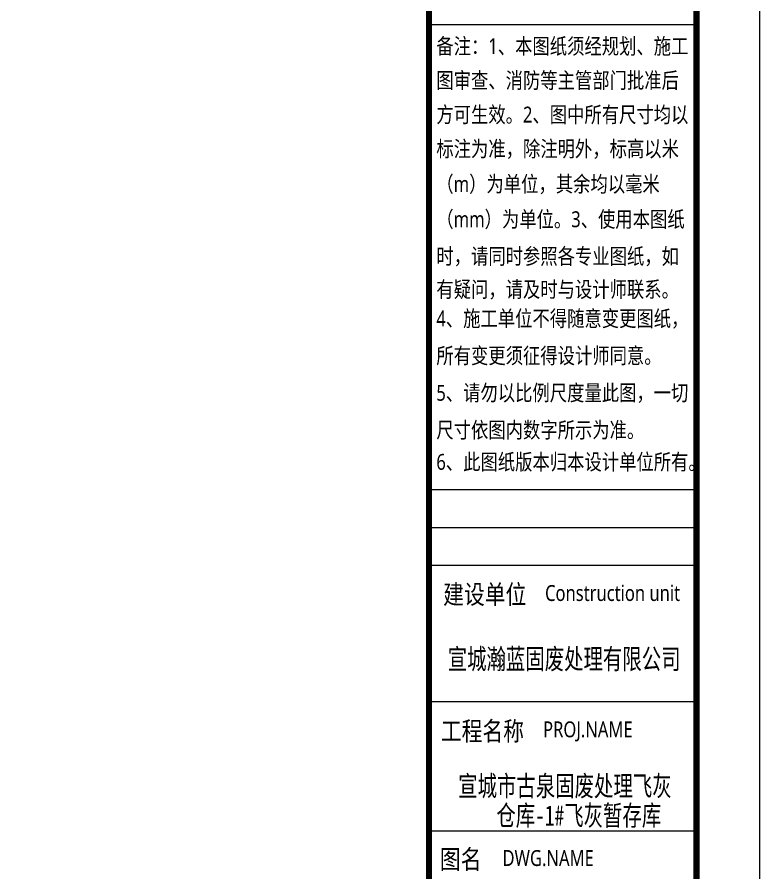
# Model space of a CAD drawing. Header units: inches. Extents: x -3272461 to -2504170, y 403793 to 1071042.
# Drawn here: x -2982097 to -2970402, y 924275 to 937748 of the extents above; entities that cross this region are included whole.
import ezdxf
from ezdxf.enums import TextEntityAlignment as Align

# ---------------------------------------------------------------- set-up
doc = ezdxf.new("R2010")
doc.units = ezdxf.units.IN
doc.header["$LTSCALE"] = 1000
doc.header["$MEASUREMENT"] = 0
doc.layers.get('0').update_dxf_attribs({"lineweight": 18})
for name, color, linetype, lineweight in [('0-TK', 4, 'Continuous', 18), ('PUB_TITLE', 153, 'Continuous', 18), ('图签文字', 4, 'Continuous', 18)]:
    doc.layers.add(name, color=color, linetype=linetype, lineweight=lineweight)
doc.styles.add('-黑体', font='', dxfattribs={"width": 0.7})
doc.styles.add('建筑图签-黑', font='', dxfattribs={"width": 0.7})
doc.styles.get('-黑体').set_extended_font_data('微软雅黑')
doc.styles.get('建筑图签-黑').set_extended_font_data('黑体')

msp = doc.modelspace()

# ---------------------------------------------------------------- linework, layer by layer
at = {"layer": '0-TK'}
for p, q in [((-2975611.6, 937633.7), (-2971402.2, 937633.7)), ((-2975611.6, 930311.2), (-2971402.2, 930311.2)), ((-2975611.6, 929715.2), (-2971402.2, 929715.2)), ((-2975611.6, 929119.1), (-2971402.2, 929119.1)), ((-2975611.6, 926973.3), (-2971402.2, 926973.3)), ((-2975611.6, 924937.8), (-2971402.2, 924937.8))]:
    msp.add_line(p, q, dxfattribs=at)
msp.add_lwpolyline([(-2975611.6, 910130.6, 96, 96, 0), (-2975611.6, 950130.6, 96, 96, 0)], format="xyseb", dxfattribs=at)
at = {"layer": 'PUB_TITLE'}
msp.add_lwpolyline([(-2970402.2, 909130.6), (-2970402.2, 951130.6), (-3029802.2, 951130.6), (-3029802.2, 909130.6)], close=True, dxfattribs=at)
msp.add_lwpolyline([(-2971402.2, 910130.6, 100, 100, 0), (-2971402.2, 950130.6, 100, 100, 0), (-3027302.2, 950130.6, 100, 100, 0), (-3027302.2, 910130.6, 100, 100, 0)], format="xyseb", close=True, dxfattribs=at)

# ---------------------------------------------------------------- texts
at = {"style": '-黑体', "width": 0.8}
for s, height, p in [('备注：1、本图纸须经规划、施工', 250, (-2975496.2, 937290.7)), ('图审查、消防等主管部门批准后', 250, (-2975496.2, 936752)), ('方可生效。2、图中所有尺寸均以', 250, (-2975496.2, 936213.3)), ('标注为准，除注明外，标高以米', 250, (-2975496.2, 935674.7)), ('（m）为单位，其余均以毫米', 250, (-2975496.2, 935120.2)), ('（mm）为单位。3、使用本图纸', 250, (-2975496.2, 934565.7)), ('时，请同时参照各专业图纸，如', 250, (-2975496.2, 933983.4)), ('有疑问，请及时与设计师联系。', 250, (-2975496.2, 933461.7)), ('4、施工单位不得随意变更图纸，', 250, (-2975496.2, 933002.9)), ('所有变更须征得设计师同意。', 250, (-2975496.2, 932418.2)), ('5、请勿以比例尺度量此图，一切', 250, (-2975496.2, 931833.4)), ('尺寸依图内数字所示为准。', 250, (-2975496.2, 931248.6)), ('6、此图纸版本归本设计单位所有。', 250, (-2975496.2, 930745.6)), ('建设单位', 300, (-2975388.8, 928660.1)), ('工程名称', 300, (-2975425.8, 926506.9)), ('PROJ.NAME', 250, (-2973815.6, 926534.9)), ('图名', 300, (-2975440.1, 924489.4)), ('DWG.NAME', 250, (-2974455, 924509.1))]:
    msp.add_text(s, height=height, dxfattribs=at).set_placement(p, align=Align.MIDDLE_LEFT)
at = {"insert": (-2973784.8, 928679), "char_height": 250, "width": 3277.002, "attachment_point": 4, "style": '-黑体'}
msp.add_mtext('{\\W0.8;Construction unit  }', dxfattribs=at)
at = {"layer": '图签文字', "color": 1, "style": '建筑图签-黑', "width": 0.7}
for s, p in [('宣城瀚蓝固废处理有限公司', (-2973484.4, 927483.7)), ('宣城市古泉固废处理飞灰', (-2973471.8, 925484.2))]:
    msp.add_text(s, height=320, dxfattribs=at).set_placement(p, align=Align.CENTER)
at = {"layer": '图签文字', "color": 1, "insert": (-2973253.4, 924982.2), "char_height": 320, "width": 4088.629, "attachment_point": 8, "style": '建筑图签-黑'}
msp.add_mtext('仓库-1#飞灰暂存库   ', dxfattribs=at)

doc.saveas('drawing.dxf')
